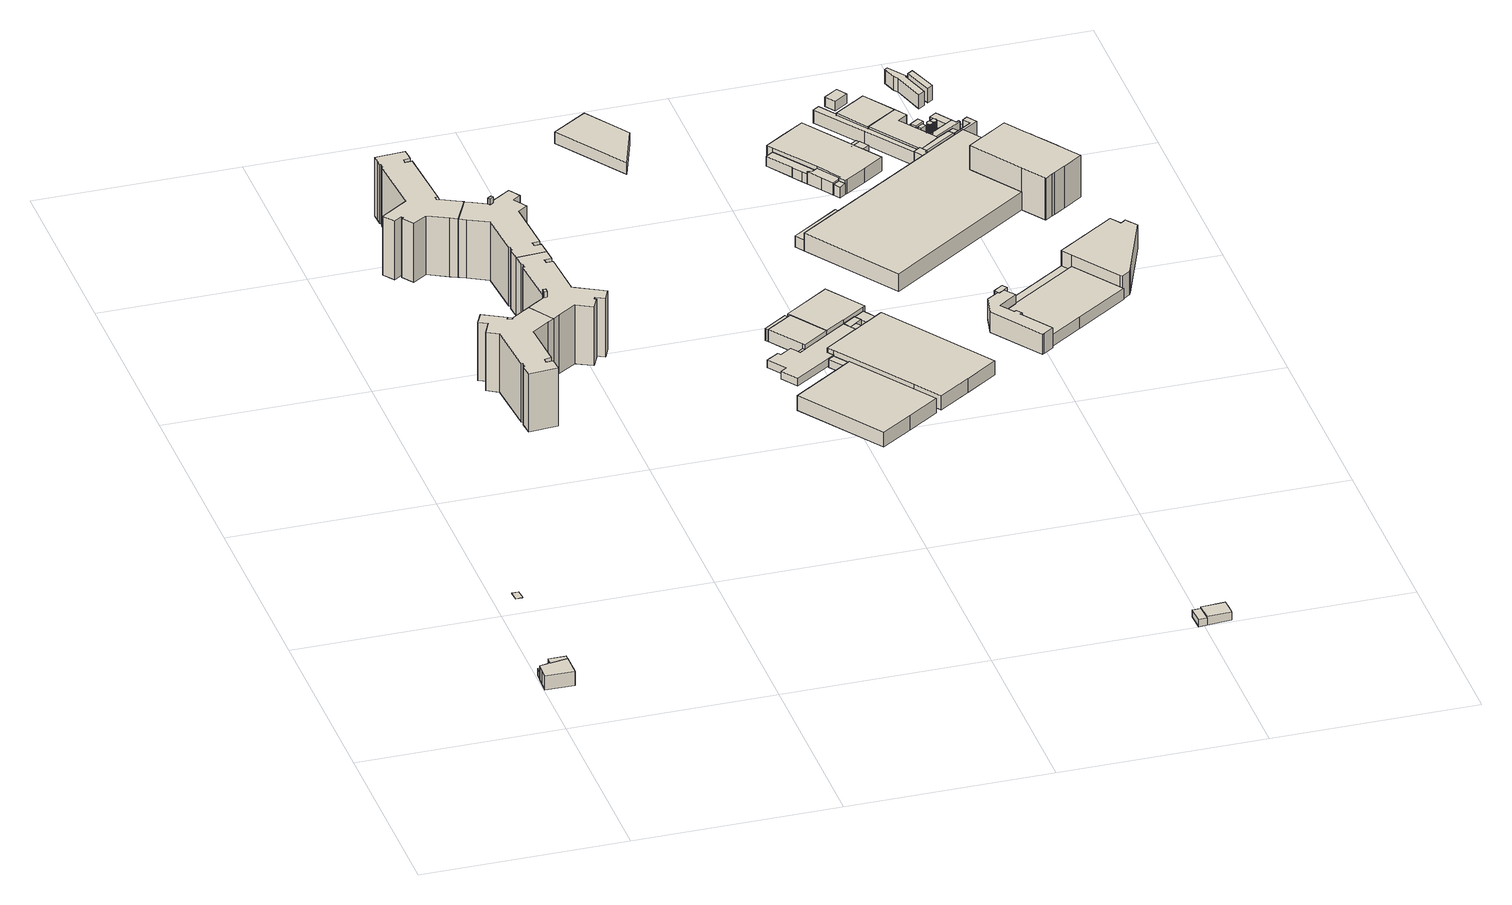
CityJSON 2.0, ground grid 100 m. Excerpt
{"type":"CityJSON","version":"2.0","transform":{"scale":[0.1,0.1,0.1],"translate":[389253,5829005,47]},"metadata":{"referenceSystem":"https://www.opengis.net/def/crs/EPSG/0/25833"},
"CityObjects":{
"building1":{"type":"Building","attributes":{"name":"Hort","Gemeindeschluessel":"11000012","function":"31001_3020"},"address":[{"country":"Germany","locality":"Berlin","thoroughfareNumber":"28 (3)","thoroughfareName":"Treuenbrietzener Straße"}],"children":["building1-1","building1-2","building1-3"]},
"building1-1":{"type":"BuildingPart","attributes":{"BezugspunktDach":"2200","measuredHeight":7.91,"storeysAboveGround":2},"parents":["building1"],"geometry":[{"type":"MultiSurface","lod":"1","boundaries":[[[0,1,2,3,4,5,6,7]],[[8,9,10,11,12,13,14,15]],[[8,15,7,6]],[[9,8,6,5]],[[16,17,18,19,10,9,5,4]],[[20,16,19,21,11,10,4,3]],[[12,11,3,2],[12,22,23,11]],[[24,22,12,2,1]],[[14,13,1,0]],[[15,14,0,7]],[[19,18,17,16]],[[21,19,16,20]],[[22,12,11,23]],[[25,13,12,22,24]]]}]},
"building1-2":{"type":"BuildingPart","attributes":{"BezugspunktDach":"2200","measuredHeight":7.23,"storeysAboveGround":2},"parents":["building1"],"geometry":[{"type":"MultiSurface","lod":"1","boundaries":[[[22,24,26,27,28,29,23]],[[30,31,32,33,13,12,11]],[[34,20,21,35,30,11,23,29]],[[36,34,29,28]],[[31,30,35,37]],[[32,31,28,27]],[[33,32,27,26]],[[13,33,26,24]],[[35,21,20,34]],[[37,35,34,36]],[[12,13,24,22,38]],[[12,22,23,11]]]}]},
"building1-3":{"type":"BuildingPart","attributes":{"BezugspunktDach":"2200","measuredHeight":3.72,"storeysAboveGround":2},"parents":["building1"],"geometry":[{"type":"MultiSurface","lod":"1","boundaries":[[[16,34,36,39,17]],[[40,37,35,19,18]],[[40,18,17,39]],[[37,40,39,36]],[[35,37,36,34]],[[21,20,16,19]],[[35,41,34,20,42,21]],[[18,19,16,17,43]]]}]},
"building2":{"type":"Building","attributes":{"Gemeindeschluessel":"11000012","BezugspunktDach":"2200","function":"51009_1611","measuredHeight":0.279,"storeysAboveGround":0},"address":[{"country":"Germany","locality":"Berlin"}],"geometry":[{"type":"Solid","lod":"1","boundaries":[[[[44,45,46,47]],[[48,49,50,51]],[[48,51,47,46]],[[49,48,46,45]],[[50,49,45,44]],[[51,50,44,47]]]]}]},
"building3":{"type":"Building","attributes":{"Gemeindeschluessel":"11000012","BezugspunktDach":"2200","function":"31001_1010","measuredHeight":30.81,"storeysAboveGround":11},"address":[{"country":"Germany","locality":"Berlin","thoroughfareNumber":"29","thoroughfareName":"Treuenbrietzener Straße"}],"geometry":[{"type":"Solid","lod":"1","boundaries":[[[[52,53,54,55,56,57,58,59,60,61,62,63,64,65,66,67,68,69,70,71,72,73,74,75]],[[76,77,78,79,80,81,82,83,84,85,86,87,88,89,90,91,92,93,94,95,96,97,98,99]],[[76,99,75,74]],[[77,76,74,73]],[[78,77,73,72]],[[79,78,72,71]],[[80,79,71,70]],[[81,80,70,69]],[[82,81,69,68]],[[83,82,68,67]],[[84,83,67,66]],[[85,84,66,65]],[[86,85,65,64]],[[87,86,64,63]],[[88,87,63,62]],[[89,88,62,61]],[[90,89,61,60]],[[91,90,60,59]],[[92,91,59,58]],[[93,92,58,57]],[[94,93,57,56]],[[95,94,56,55]],[[96,95,55,54]],[[97,96,54,53]],[[98,97,53,52]],[[99,98,52,75]]]]}]},
"building4":{"type":"Building","attributes":{"Gemeindeschluessel":"11000012","BezugspunktDach":"2200","function":"51009_1610","measuredHeight":30.64,"storeysAboveGround":0},"address":[{"country":"Germany","locality":"Berlin"}],"geometry":[{"type":"Solid","lod":"1","boundaries":[[[[71,70,73,72]],[[100,101,102,103]],[[100,103,72,73]],[[101,100,73,70]],[[102,101,70,71]],[[103,102,71,72]]]]}]},
"building5":{"type":"Building","attributes":{"Gemeindeschluessel":"11000012","BezugspunktDach":"2200","function":"51009_1610","measuredHeight":33.63,"storeysAboveGround":0},"address":[{"country":"Germany","locality":"Berlin"}],"geometry":[{"type":"Solid","lod":"1","boundaries":[[[[104,105,106,107]],[[108,109,110,111]],[[108,111,107,106]],[[109,108,106,105]],[[110,109,105,104]],[[111,110,104,107]]]]}]},
"building6":{"type":"Building","attributes":{"Gemeindeschluessel":"11000012","BezugspunktDach":"2200","function":"31001_1010","measuredHeight":31.05,"storeysAboveGround":11},"address":[{"country":"Germany","locality":"Berlin","thoroughfareNumber":"71","thoroughfareName":"Quickborner Straße"}],"geometry":[{"type":"Solid","lod":"1","boundaries":[[[[112,113,114,115,116,117,118,119,120,121,122,123,124,125,126,127,128,129,130,131,132,133,134,135,136,137,138,139]],[[140,141,142,143,144,145,146,147,148,149,150,151,152,153,154,155,156,157,158,159,160,161,162,163,164,165,166,167]],[[140,167,139,138]],[[141,140,138,137]],[[142,141,137,136]],[[143,142,136,135]],[[144,143,135,134]],[[145,144,134,133]],[[146,145,133,132]],[[147,146,132,131]],[[148,147,131,130]],[[149,148,130,129]],[[150,149,129,128]],[[151,150,128,127]],[[152,151,127,126]],[[153,152,126,125]],[[154,153,125,124]],[[155,154,124,123]],[[156,155,123,122]],[[157,156,122,121]],[[158,157,121,120]],[[159,158,120,119]],[[160,159,119,118]],[[161,160,118,117]],[[162,161,117,116]],[[163,162,116,115]],[[164,163,115,114]],[[165,164,114,113]],[[166,165,113,112]],[[167,166,112,139]]]]}]},
"building7":{"type":"Building","attributes":{"Gemeindeschluessel":"11000012","BezugspunktDach":"2200","function":"51009_1610","measuredHeight":31.04,"storeysAboveGround":0},"address":[{"country":"Germany","locality":"Berlin"}],"geometry":[{"type":"Solid","lod":"1","boundaries":[[[[123,122,125,124]],[[168,169,170,171]],[[168,171,124,125]],[[169,168,125,122]],[[170,169,122,123]],[[171,170,123,124]]]]}]},
"building8":{"type":"Building","attributes":{"Gemeindeschluessel":"11000012","BezugspunktDach":"2200","function":"31001_1010","measuredHeight":30.99,"storeysAboveGround":11},"address":[{"country":"Germany","locality":"Berlin","thoroughfareNumber":"31","thoroughfareName":"Treuenbrietzener Straße"}],"geometry":[{"type":"Solid","lod":"1","boundaries":[[[[67,172,173,174,175,176,177,178,179,180,181,182,183,184,185,186,187,188,189,190,191,192,193,194,195,68]],[[196,197,198,199,200,201,202,203,204,205,206,207,208,209,210,211,212,213,214,215,216,217,218,219,220,221]],[[196,221,68,195]],[[197,196,195,194]],[[198,197,194,193]],[[199,198,193,192]],[[200,199,192,191]],[[201,200,191,190]],[[202,201,190,189]],[[203,202,189,188]],[[204,203,188,187]],[[205,204,187,186]],[[206,205,186,185]],[[207,206,185,184]],[[208,207,184,183]],[[209,208,183,182]],[[210,209,182,181]],[[211,210,181,180]],[[212,211,180,179]],[[213,212,179,178]],[[214,213,178,177]],[[215,214,177,176]],[[216,215,176,175]],[[217,216,175,174]],[[218,217,174,173]],[[219,218,173,172]],[[220,219,172,67]],[[221,220,67,68]]]]}]},
"building9":{"type":"Building","attributes":{"Gemeindeschluessel":"11000012","BezugspunktDach":"2200","function":"31001_1010","measuredHeight":30.92,"storeysAboveGround":11},"address":[{"country":"Germany","locality":"Berlin","thoroughfareNumber":"69","thoroughfareName":"Quickborner Straße"}],"geometry":[{"type":"Solid","lod":"1","boundaries":[[[[222,223,224,225,226,227,186,185,228,229,230,231,232,233,234,235,236,237,238,239,240,241,242,243]],[[244,245,246,247,248,249,250,251,252,253,254,255,256,257,258,259,260,261,262,263,264,265,266,267]],[[244,267,243,242]],[[245,244,242,241]],[[246,245,241,240]],[[247,246,240,239]],[[248,247,239,238]],[[249,248,238,237]],[[250,249,237,236]],[[251,250,236,235]],[[252,251,235,234]],[[253,252,234,233]],[[254,253,233,232]],[[255,254,232,231]],[[256,255,231,230]],[[257,256,230,229]],[[258,257,229,228]],[[259,258,228,185]],[[260,259,185,186]],[[261,260,186,227]],[[262,261,227,226]],[[263,262,226,225]],[[264,263,225,224]],[[265,264,224,223]],[[266,265,223,222]],[[267,266,222,243]]]]}]},
"building10":{"type":"Building","attributes":{"Gemeindeschluessel":"11000012","BezugspunktDach":"2200","function":"51009_1610","measuredHeight":33.72,"storeysAboveGround":0},"address":[{"country":"Germany","locality":"Berlin"}],"geometry":[{"type":"Solid","lod":"1","boundaries":[[[[268,269,270,271]],[[272,273,274,275]],[[272,275,271,270]],[[273,272,270,269]],[[274,273,269,268]],[[275,274,268,271]]]]}]},
"building11":{"type":"Building","attributes":{"Gemeindeschluessel":"11000012","BezugspunktDach":"2200","function":"51009_1610","measuredHeight":3.94,"storeysAboveGround":0},"address":[{"country":"Germany","locality":"Berlin"}],"geometry":[{"type":"Solid","lod":"1","boundaries":[[[[276,277,278,279]],[[280,281,282,283]],[[280,283,279,278]],[[281,280,278,277]],[[282,281,277,276]],[[283,282,276,279]]]]}]},
"building12":{"type":"Building","attributes":{"Gemeindeschluessel":"11000012","function":"31001_3211"},"address":[{"country":"Germany","locality":"Berlin","thoroughfareNumber":"36 (4)","thoroughfareName":"Treuenbrietzener Straße"}],"children":["building12-1","building12-2"]},
"building12-1":{"type":"BuildingPart","attributes":{"BezugspunktDach":"2200","measuredHeight":10.36,"storeysAboveGround":1},"parents":["building12"],"geometry":[{"type":"MultiSurface","lod":"1","boundaries":[[[284,285,286,287,288,289,290]],[[291,292,293,294,295,296,297]],[[291,297,290,289]],[[292,291,289,288]],[[298,299,300,288,287]],[[294,293,287,286]],[[295,294,286,285]],[[296,295,285,284]],[[297,296,284,290]],[[293,292,300,299,298]]]}]},
"building12-2":{"type":"BuildingPart","attributes":{"BezugspunktDach":"2200","measuredHeight":4.3,"storeysAboveGround":1},"parents":["building12"],"geometry":[{"type":"Solid","lod":"1","boundaries":[[[[300,299,301,302,303]],[[304,305,293,292,306]],[[304,306,303,302]],[[305,304,302,301]],[[293,305,301,299]],[[306,292,300,303]],[[292,293,299,300]]]]}]},
"building13":{"type":"Building","attributes":{"Gemeindeschluessel":"11000012","BezugspunktDach":"2200","function":"31001_3210","measuredHeight":4.02,"storeysAboveGround":1},"address":[{"country":"Germany","locality":"Berlin","thoroughfareNumber":"36 (1)","thoroughfareName":"Treuenbrietzener Straße"}],"geometry":[{"type":"Solid","lod":"1","boundaries":[[[[307,308,309,310,311,312,313,314,277,276,279,315,316,317,318]],[[319,320,321,322,323,324,325,326,327,328,329,330,331,332,333]],[[319,333,318,317]],[[320,319,317,316]],[[321,320,316,315]],[[322,321,315,279]],[[323,322,279,276]],[[324,323,276,277]],[[325,324,277,314]],[[326,325,314,313]],[[327,326,313,312]],[[328,327,312,311]],[[329,328,311,310]],[[330,329,310,309]],[[331,330,309,308]],[[332,331,308,307]],[[333,332,307,318]]]]}]},
"building14":{"type":"Building","attributes":{"Gemeindeschluessel":"11000012","function":"31001_3211"},"address":[{"country":"Germany","locality":"Berlin","thoroughfareNumber":"36","thoroughfareName":"Treuenbrietzener Straße"}],"children":["building14-1","building14-2","building14-3","building14-4","building14-5","building14-6"]},
"building14-1":{"type":"BuildingPart","attributes":{"BezugspunktDach":"2200","measuredHeight":6.33,"storeysAboveGround":1},"parents":["building14"],"geometry":[{"type":"MultiSurface","lod":"1","boundaries":[[[334,335,336,337,338,339,340,341]],[[342,343,344,345,346,347,348,349]],[[342,349,341,340]],[[343,342,340,339]],[[344,343,339,338]],[[345,350,351,352,338,337],[345,353,354,350]],[[346,345,337,336]],[[347,346,336,335]],[[349,348,334,341]],[[353,345,350,354]],[[344,352,351,350]],[[355,348,347,335,334]]]}]},
"building14-2":{"type":"BuildingPart","attributes":{"BezugspunktDach":"2200","measuredHeight":4.2,"storeysAboveGround":1},"parents":["building14"],"geometry":[{"type":"Solid","lod":"1","boundaries":[[[[313,356,357,358]],[[359,360,361,362]],[[360,359,357,356]],[[361,360,356,313]],[[362,361,313,358]],[[359,362,358,357]]]]}]},
"building14-3":{"type":"BuildingPart","attributes":{"BezugspunktDach":"2200","measuredHeight":4.64,"storeysAboveGround":1},"parents":["building14"],"geometry":[{"type":"MultiSurface","lod":"1","boundaries":[[[363,364,365,354,353]],[[350,366,359,362,345]],[[366,367,351,354,365]],[[359,366,365,364]],[[358,357,359,364,363]],[[345,362,363,353]],[[350,345,353,354]],[[350,351,367,366]],[[362,359,357,358]]]}]},
"building14-4":{"type":"BuildingPart","attributes":{"BezugspunktDach":"2200","measuredHeight":6.32,"storeysAboveGround":1},"parents":["building14"],"geometry":[{"type":"Solid","lod":"1","boundaries":[[[[368,369,335,334,370,371]],[[372,348,347,373,374,375]],[[348,372,370,334]],[[373,347,335,369]],[[374,373,369,368]],[[375,374,368,371]],[[372,375,371,370]],[[347,348,334,335]]]]}]},
"building14-5":{"type":"BuildingPart","attributes":{"BezugspunktDach":"2200","measuredHeight":6.39,"storeysAboveGround":1},"parents":["building14"],"geometry":[{"type":"Solid","lod":"1","boundaries":[[[[371,370,376,377]],[[378,372,375,379]],[[378,379,377,376]],[[372,378,376,370]],[[379,375,371,377]],[[375,372,370,371]]]]}]},
"building14-6":{"type":"BuildingPart","attributes":{"BezugspunktDach":"2200","measuredHeight":4.2,"storeysAboveGround":1},"parents":["building14"],"geometry":[{"type":"MultiSurface","lod":"1","boundaries":[[[367,380,381,352,351]],[[344,382,383,366,350]],[[382,344,352,381]],[[383,382,381,380]],[[366,383,380,367]],[[344,384,350,351,352]],[[350,366,367,351]]]}]},
"building15":{"type":"Building","attributes":{"Gemeindeschluessel":"11000012","BezugspunktDach":"2200","function":"31001_2000","measuredHeight":5.98,"storeysAboveGround":1},"address":[{"country":"Germany","locality":"Berlin","thoroughfareNumber":"72","thoroughfareName":"Quickborner Straße"}],"geometry":[{"type":"Solid","lod":"1","boundaries":[[[[385,386,387,388]],[[389,390,391,392]],[[389,392,388,387]],[[390,389,387,386]],[[391,390,386,385]],[[392,391,385,388]]]]}]},
"building16":{"type":"Building","attributes":{"Gemeindeschluessel":"11000012","BezugspunktDach":"2200","function":"51009_1610","measuredHeight":3.88,"storeysAboveGround":0},"address":[{"country":"Germany","locality":"Berlin"}],"geometry":[{"type":"Solid","lod":"1","boundaries":[[[[393,394,395,396]],[[397,398,399,400]],[[397,400,396,395]],[[398,397,395,394]],[[399,398,394,393]],[[400,399,393,396]]]]}]},
"building17":{"type":"Building","attributes":{"Gemeindeschluessel":"11000012","BezugspunktDach":"2200","function":"31001_1310","measuredHeight":5.28,"storeysAboveGround":1},"address":[{"country":"Germany","locality":"Berlin","thoroughfareNumber":"45","thoroughfareName":"Quickborner Straße"}],"geometry":[{"type":"Solid","lod":"1","boundaries":[[[[401,402,403,404,405]],[[406,407,408,409,410]],[[406,410,405,404]],[[407,406,404,403]],[[408,407,403,402]],[[409,408,402,401]],[[410,409,401,405]]]]}]},
"building18":{"type":"Building","attributes":{"Gemeindeschluessel":"11000012","BezugspunktDach":"2200","function":"31001_3211","measuredHeight":9.47,"storeysAboveGround":1},"address":[{"country":"Germany","locality":"Berlin","thoroughfareNumber":"36 (2)","thoroughfareName":"Treuenbrietzener Straße"}],"geometry":[{"type":"Solid","lod":"1","boundaries":[[[[411,412,413,414,415,416,417,418,419,420,421,422]],[[423,424,425,426,427,428,429,430,431,432,433,434]],[[423,434,422,421]],[[424,423,421,420]],[[425,424,420,419]],[[426,425,419,418]],[[427,426,418,417]],[[428,427,417,416]],[[429,428,416,415]],[[430,429,415,414]],[[431,430,414,413]],[[432,431,413,412]],[[433,432,412,411]],[[434,433,411,422]]]]}]},
"building19":{"type":"Building","attributes":{"Gemeindeschluessel":"11000012","BezugspunktDach":"2200","function":"51009_1610","measuredHeight":5.94,"storeysAboveGround":0},"address":[{"country":"Germany","locality":"Berlin"}],"geometry":[{"type":"Solid","lod":"1","boundaries":[[[[435,436,437,438]],[[439,440,441,442]],[[439,442,438,437]],[[440,439,437,436]],[[441,440,436,435]],[[442,441,435,438]]]]}]},
"building20":{"type":"Building","attributes":{"Gemeindeschluessel":"11000012","function":"51009_1610"},"address":[{"country":"Germany","locality":"Berlin"}],"children":["building20-1","building20-2"]},
"building20-1":{"type":"BuildingPart","attributes":{"BezugspunktDach":"2200","measuredHeight":7.74,"storeysAboveGround":0},"parents":["building20"],"geometry":[{"type":"MultiSurface","lod":"1","boundaries":[[[443,444,445,446,447,448,449,450]],[[451,452,453,454,455,456,457,458]],[[451,458,450,449]],[[452,451,449,448]],[[453,452,448,447]],[[454,453,447,446]],[[455,454,446,445]],[[459,460,445,444]],[[457,456,444,443]],[[458,457,443,450]],[[456,461,455,460,459]]]}]},
"building20-2":{"type":"BuildingPart","attributes":{"BezugspunktDach":"2200","measuredHeight":5.79,"storeysAboveGround":0},"parents":["building20"],"geometry":[{"type":"Solid","lod":"1","boundaries":[[[[462,463,460,459]],[[455,464,465,456]],[[464,455,460,463]],[[465,464,463,462]],[[456,465,462,459]],[[455,456,459,460]]]]}]},
"building21":{"type":"Building","attributes":{"Gemeindeschluessel":"11000012","BezugspunktDach":"2200","function":"31001_2523","measuredHeight":10.6,"storeysAboveGround":1},"address":[{"country":"Germany","locality":"Berlin","thoroughfareNumber":"48 (2)","thoroughfareName":"Quickborner Straße"}],"geometry":[{"type":"Solid","lod":"1","boundaries":[[[[466,467,468,469,470,471]],[[472,473,474,475,476,477]],[[472,477,471,470]],[[473,472,470,469]],[[474,473,469,468]],[[475,474,468,467]],[[476,475,467,466]],[[477,476,466,471]]]]}]},
"building22":{"type":"Building","attributes":{"Gemeindeschluessel":"11000012","function":"31001_2054"},"address":[{"country":"Germany","locality":"Berlin","thoroughfareNumber":"66, 68","thoroughfareName":"Quickborner Straße"}],"children":["building22-1","building22-2","building22-3"]},
"building22-1":{"type":"BuildingPart","attributes":{"BezugspunktDach":"2200","measuredHeight":9.82,"storeysAboveGround":1},"parents":["building22"],"geometry":[{"type":"Solid","lod":"1","boundaries":[[[[478,479,480,481,482,483,484,485,486,487,488,489,490,491,492,493]],[[494,495,496,497,498,499,500,501,502,503,464,455,454,452,504,505]],[[494,505,493,492]],[[495,494,492,491]],[[496,495,491,490]],[[497,496,490,489]],[[498,497,489,488]],[[499,498,488,487]],[[500,499,487,486]],[[501,500,486,485]],[[502,501,485,484]],[[503,502,484,483]],[[464,503,483,482]],[[455,464,482,481]],[[454,455,481,480]],[[452,454,480,479]],[[504,452,479,478],[504,506,507,452]],[[505,504,478,493]],[[506,504,452,507]]]]}]},
"building22-2":{"type":"BuildingPart","attributes":{"BezugspunktDach":"2200","measuredHeight":5.09,"storeysAboveGround":1},"parents":["building22"],"geometry":[{"type":"Solid","lod":"1","boundaries":[[[[508,509,510,511,512,507,506,513]],[[504,452,451,458,514,515,516,517]],[[504,517,513,506]],[[451,452,507,512]],[[458,451,512,511]],[[514,458,511,510]],[[515,514,510,509]],[[516,515,509,508]],[[517,516,508,513]],[[504,506,507,452]]]]}]},
"building22-3":{"type":"BuildingPart","attributes":{"BezugspunktDach":"2200","measuredHeight":6.68,"storeysAboveGround":1},"parents":["building22"],"geometry":[{"type":"Solid","lod":"1","boundaries":[[[[518,519,520,521,522,523]],[[498,524,525,526,499,527]],[[498,527,523,522]],[[524,498,522,521]],[[525,524,521,520]],[[526,525,520,519]],[[499,526,519,518]],[[527,499,518,523]]]]}]},
"building23":{"type":"Building","attributes":{"Gemeindeschluessel":"11000012","BezugspunktDach":"2200","function":"51009_1610","measuredHeight":5.92,"storeysAboveGround":0},"address":[{"country":"Germany","locality":"Berlin"}],"geometry":[{"type":"Solid","lod":"1","boundaries":[[[[528,529,530,531]],[[532,533,534,535]],[[532,535,531,530]],[[533,532,530,529]],[[534,533,529,528]],[[535,534,528,531]]]]}]},
"building24":{"type":"Building","attributes":{"Gemeindeschluessel":"11000012","function":"31001_2111"},"address":[{"country":"Germany","locality":"Berlin","thoroughfareNumber":"1 (1)","thoroughfareName":"Zerpenschleuser Ring"}],"children":["building24-1","building24-2"]},
"building24-1":{"type":"BuildingPart","attributes":{"BezugspunktDach":"2200","measuredHeight":9.45,"storeysAboveGround":2},"parents":["building24"],"geometry":[{"type":"MultiSurface","lod":"1","boundaries":[[[536,537,538,539,540,541,542,543,544,545,546,547]],[[440,548,549,550,551,552,553,554,555,556,557,441]],[[440,441,547,546]],[[548,440,546,545]],[[549,548,545,544]],[[550,549,544,543]],[[551,550,543,542]],[[552,551,542,541]],[[553,552,541,540]],[[554,553,540,539]],[[555,554,539,558,559]],[[556,555,538,559,560,537]],[[557,556,537,536]],[[441,557,536,547]],[[559,558,539,538]],[[537,560,559,538]]]}]},
"building24-2":{"type":"BuildingPart","attributes":{"BezugspunktDach":"2200","measuredHeight":22.23,"storeysAboveGround":2},"parents":["building24"],"geometry":[{"type":"MultiSurface","lod":"1","boundaries":[[[561,562,563,564,565,566,567,568,569,570,571,572,573,574,575,576,577,578,579,580]],[[558,581,582,583,584,585,586,587,588,589,590,591,592,593,594,595,596,597,560,559]],[[598,539,538,559,580,579]],[[581,558,579,578]],[[582,581,578,577]],[[583,582,577,576]],[[584,583,576,575]],[[585,584,575,574]],[[586,585,574,573]],[[587,586,573,572]],[[588,587,572,571]],[[589,588,571,570]],[[590,589,570,569]],[[591,590,569,568]],[[592,591,568,567]],[[593,592,567,566]],[[594,593,566,565]],[[595,594,565,564]],[[596,595,564,563]],[[597,596,563,562]],[[537,560,597,562,561]],[[559,538,537,560,561,580]],[[558,559,538,539,598]],[[555,556,599,560,600]]]}]},
"building25":{"type":"Building","attributes":{"Gemeindeschluessel":"11000012","function":"31001_2111"},"address":[{"country":"Germany","locality":"Berlin","thoroughfareNumber":"48, 50","thoroughfareName":"Quickborner Straße"}],"children":["building25-1","building25-2","building25-3","building25-4"]},
"building25-1":{"type":"BuildingPart","attributes":{"BezugspunktDach":"2200","measuredHeight":10.78,"storeysAboveGround":3},"parents":["building25"],"geometry":[{"type":"MultiSurface","lod":"1","boundaries":[[[601,602,603,604,605,606,607,608,609,610,611,612,468,467,466,613,614]],[[615,616,617,618,619,620,621,622,623,624,625,626,627,628,629,630,631]],[[615,631,614,613]],[[616,615,613,466]],[[617,616,466,467]],[[618,617,467,468]],[[619,618,468,612]],[[632,633,612,611]],[[620,619,634,635,636]],[[637,638,611,610]],[[620,639,632,636,620,621]],[[622,621,640,621,622,641,637,610,609]],[[623,622,641,609,608],[622,623,642,641]],[[643,644,642,645,608,607]],[[646,644,607,606]],[[647,648,646,649,606,605]],[[650,648,605,604]],[[626,651,626,627]],[[628,627,604,603]],[[629,628,603,602]],[[630,629,602,601]],[[631,630,601,614]],[[636,635,634,633,632]],[[621,620,636,632,639,638,637]],[[637,641,622,621,640]],[[642,623,622,641]],[[624,623,645,642,644,643]],[[625,624,644,646]],[[626,625,649,646,648,647]],[[627,626,651,648,650]]]}]},
"building25-2":{"type":"BuildingPart","attributes":{"BezugspunktDach":"2200","measuredHeight":3.98,"storeysAboveGround":3},"parents":["building25"],"geometry":[{"type":"MultiSurface","lod":"1","boundaries":[[[632,652,653,633]],[[654,655,636,635]],[[654,635,633,653]],[[655,654,653,652]],[[636,655,656,652,632]],[[635,636,632,633]]]}]},
"building25-3":{"type":"BuildingPart","attributes":{"BezugspunktDach":"2200","measuredHeight":5.93,"storeysAboveGround":3},"parents":["building25"],"geometry":[{"type":"MultiSurface","lod":"1","boundaries":[[[642,644,646,648,650,657,658,659,660,661,638,637,641]],[[621,620,662,663,664,665,666,627,626,625,624,623,622]],[[632,636,620,638]],[[652,632,638,661]],[[662,620,636,655]],[[665,664,659,658]],[[666,665,658,657]],[[627,666,657,650]],[[621,622,667,641,637,668]],[[633,634,635,636,632]],[[621,637,638,620]],[[655,636,632,652]],[[663,662,669,661,660]],[[663,670,660,659,664]],[[626,627,650,648]],[[626,648,646,625]],[[624,625,646,644]],[[623,624,671,644,642]],[[622,623,642,641]]]}]},
"building25-4":{"type":"BuildingPart","attributes":{"BezugspunktDach":"2200","measuredHeight":12.34,"storeysAboveGround":3},"parents":["building25"],"geometry":[{"type":"MultiSurface","lod":"1","boundaries":[[[672,673,674,675,676,677,678,679,680,681,682,683]],[[684,685,686,687,688,689,690,691,692,693,694,695]],[[684,695,683,682]],[[685,684,682,681]],[[686,685,681,680]],[[687,686,680,679]],[[688,687,679,678]],[[689,688,678,677]],[[690,689,677,676]],[[691,690,676,675]],[[692,691,675,674]],[[660,659,674,673]],[[693,692,664,663]],[[694,693,673,672],[663,662,661,660]],[[695,694,655,654,653,652,672,683]],[[663,664,659,660]],[[661,662,663,660]],[[652,653,654,655]]]}]},
"building26":{"type":"Building","attributes":{"Gemeindeschluessel":"11000012","BezugspunktDach":"2200","function":"31001_2510","measuredHeight":5.07,"storeysAboveGround":1},"address":[{"country":"Germany","locality":"Berlin","thoroughfareNumber":"1 (8)","thoroughfareName":"Zerpenschleuser Ring"}],"geometry":[{"type":"Solid","lod":"1","boundaries":[[[[696,697,698,699]],[[700,701,702,703]],[[700,703,699,698]],[[701,700,698,697]],[[702,701,697,696]],[[703,702,696,699]]]]}]},
"building27":{"type":"Building","attributes":{"Gemeindeschluessel":"11000012","BezugspunktDach":"2200","function":"31001_2100","measuredHeight":7.59,"storeysAboveGround":1},"address":[{"country":"Germany","locality":"Berlin","thoroughfareNumber":"1 (7)","thoroughfareName":"Zerpenschleuser Ring"}],"geometry":[{"type":"Solid","lod":"1","boundaries":[[[[704,705,706,707,708]],[[709,710,711,712,713]],[[709,713,708,707]],[[710,709,707,706]],[[711,710,706,705]],[[712,711,705,704]],[[713,712,704,708]]]]}]},
"building28":{"type":"Building","attributes":{"Gemeindeschluessel":"11000012","function":"51009_1610"},"address":[{"country":"Germany","locality":"Berlin"}],"children":["building28-1","building28-2","building28-3","building28-4"]},
"building28-1":{"type":"BuildingPart","attributes":{"BezugspunktDach":"2200","measuredHeight":9.79,"storeysAboveGround":0},"parents":["building28"],"geometry":[{"type":"Solid","lod":"1","boundaries":[[[[714,715,716,717,718,719,720,721,722]],[[723,724,725,726,727,728,729,730,731]],[[723,731,722,721]],[[724,723,721,720]],[[725,724,720,719]],[[726,725,719,718]],[[727,726,718,717]],[[728,727,717,716]],[[730,729,715,714]],[[731,730,714,722]],[[729,728,716,715]]]]}]},
"building28-2":{"type":"BuildingPart","attributes":{"BezugspunktDach":"2200","measuredHeight":8.58,"storeysAboveGround":0},"parents":["building28"],"geometry":[{"type":"MultiSurface","lod":"1","boundaries":[[[732,733,734,735,736,737,738,739]],[[729,728,740,741,742,743,744,745]],[[729,745,739,738]],[[716,715,738,737]],[[740,728,737,736]],[[742,741,735,734]],[[743,742,734,733]],[[744,743,733,732]],[[745,744,732,739]],[[728,729,715,716]],[[740,736,735,741]]]}]},
"building28-3":{"type":"BuildingPart","attributes":{"BezugspunktDach":"2200","measuredHeight":8.58,"storeysAboveGround":0},"parents":["building28"],"geometry":[{"type":"MultiSurface","lod":"1","boundaries":[[[735,746,747,748,736]],[[749,750,751,741,740]],[[749,740,736,748]],[[750,749,748,747]],[[751,746,747,750,747,746]],[[741,751,746,735]],[[741,735,736,740]]]}]},
"building28-4":{"type":"BuildingPart","attributes":{"BezugspunktDach":"2200","measuredHeight":8.56,"storeysAboveGround":0},"parents":["building28"],"geometry":[{"type":"Solid","lod":"1","boundaries":[[[[746,752,753,754,747]],[[755,756,757,751,750]],[[755,750,747,754]],[[756,755,754,753]],[[757,756,753,752]],[[751,757,752,746]],[[751,746,747,750]]]]}]},
"building29":{"type":"Building","attributes":{"Gemeindeschluessel":"11000012","BezugspunktDach":"2200","function":"31001_2100","measuredHeight":7.71,"storeysAboveGround":1},"address":[{"country":"Germany","locality":"Berlin","thoroughfareNumber":"1 (6)","thoroughfareName":"Zerpenschleuser Ring"}],"geometry":[{"type":"Solid","lod":"1","boundaries":[[[[758,759,760,761,762,763,764,765,766]],[[711,767,768,769,770,771,772,773,712]],[[711,712,766,765]],[[767,711,765,764]],[[768,767,764,763]],[[769,768,763,762]],[[770,769,762,761]],[[771,770,761,760]],[[772,771,760,759]],[[773,772,759,758]],[[712,773,758,766]]]]}]},
"building30":{"type":"Building","attributes":{"Gemeindeschluessel":"11000012","BezugspunktDach":"2200","function":"31001_2000","measuredHeight":7.37,"storeysAboveGround":1},"address":[{"country":"Germany","locality":"Berlin","thoroughfareNumber":"1 (13)","thoroughfareName":"Zerpenschleuser Ring"}],"geometry":[{"type":"Solid","lod":"1","boundaries":[[[[774,775,776,777]],[[778,779,780,781]],[[778,781,777,776]],[[779,778,776,775]],[[780,779,775,774]],[[781,780,774,777]]]]}]},
"building31":{"type":"Building","attributes":{"Gemeindeschluessel":"11000012","BezugspunktDach":"2200","function":"31001_2000","measuredHeight":7.44,"storeysAboveGround":1},"address":[{"country":"Germany","locality":"Berlin","thoroughfareNumber":"1 (14)","thoroughfareName":"Zerpenschleuser Ring"}],"geometry":[{"type":"Solid","lod":"1","boundaries":[[[[782,783,784,785]],[[786,787,788,789]],[[786,789,785,784]],[[787,786,784,783]],[[788,787,783,782]],[[789,788,782,785]]]]}]},
"building32":{"type":"Building","attributes":{"Gemeindeschluessel":"11000012","BezugspunktDach":"2200","function":"31001_2142","measuredHeight":11.45,"storeysAboveGround":1},"address":[{"country":"Germany","locality":"Berlin","thoroughfareNumber":"1 (17)","thoroughfareName":"Zerpenschleuser Ring"}],"geometry":[{"type":"Solid","lod":"1","boundaries":[[[[790,791,792,793,794,795,796,797,798,799,800,801,802,803,804,805,806,807,808,809,810,811,812,813]],[[814,815,816,817,818,819,820,821,822,823,824,825,826,827,828,829,830,831,832,833,834,835,836,837]],[[814,837,813,812]],[[815,814,812,811]],[[816,815,811,810]],[[817,816,810,809]],[[818,817,809,808]],[[819,818,808,807]],[[820,819,807,806]],[[821,820,806,805]],[[822,821,805,804]],[[823,822,804,803]],[[824,823,803,802]],[[825,824,802,801]],[[826,825,801,800]],[[827,826,800,799]],[[828,827,799,798]],[[829,828,798,797]],[[830,829,797,796]],[[831,830,796,795]],[[832,831,795,794]],[[833,832,794,793]],[[834,833,793,792]],[[835,834,792,791]],[[836,835,791,790]],[[837,836,790,813]]]]}]},
"building33":{"type":"Building","attributes":{"Gemeindeschluessel":"11000012","BezugspunktDach":"2200","function":"31001_2142","measuredHeight":11.43,"storeysAboveGround":1},"address":[{"country":"Germany","locality":"Berlin","thoroughfareNumber":"1 (25)","thoroughfareName":"Zerpenschleuser Ring"}],"geometry":[{"type":"Solid","lod":"1","boundaries":[[[[838,839,840,841,842,843,844,845,846,847,848,849,850,851,852,853,854,855,856,857,858,859,860,861,862]],[[863,864,865,866,867,868,869,870,871,872,873,874,875,876,877,878,879,880,881,882,883,884,823,885,886]],[[863,886,862,861]],[[864,863,861,860]],[[865,864,860,859]],[[866,865,859,858]],[[867,866,858,857]],[[868,867,857,856]],[[869,868,856,855]],[[870,869,855,854]],[[871,870,854,853]],[[872,871,853,852]],[[873,872,852,851]],[[874,873,851,850]],[[875,874,850,849]],[[876,875,849,848]],[[877,876,848,847]],[[878,877,847,846]],[[879,878,846,845]],[[880,879,845,844]],[[881,880,844,843]],[[882,881,843,842]],[[883,882,842,841]],[[884,883,841,840]],[[823,884,840,839]],[[885,823,839,838]],[[886,885,838,862]]]]}]},
"building34":{"type":"Building","attributes":{"Gemeindeschluessel":"11000012","BezugspunktDach":"2200","function":"51009_1610","measuredHeight":7.5,"storeysAboveGround":0},"address":[{"country":"Germany","locality":"Berlin"}],"geometry":[{"type":"Solid","lod":"1","boundaries":[[[[887,888,889,890,891,892]],[[893,894,895,896,897,898]],[[893,898,892,891]],[[894,893,891,890]],[[895,894,890,889]],[[896,895,889,888]],[[897,896,888,887]],[[898,897,887,892]]]]}]},
"building35":{"type":"Building","attributes":{"Gemeindeschluessel":"11000012","BezugspunktDach":"2200","function":"31001_2111","measuredHeight":8.79,"storeysAboveGround":1},"address":[{"country":"Germany","locality":"Berlin","thoroughfareNumber":"1 (5)","thoroughfareName":"Zerpenschleuser Ring"}],"geometry":[{"type":"Solid","lod":"1","boundaries":[[[[899,900,901,902,903,904,905,906,907]],[[908,909,910,911,912,913,914,915,916]],[[908,916,907,906]],[[909,908,906,905]],[[910,909,905,904]],[[911,910,904,903]],[[912,911,903,902]],[[913,912,902,901]],[[914,913,901,900]],[[915,914,900,899]],[[916,915,899,907]]]]}]},
"building36":{"type":"Building","attributes":{"Gemeindeschluessel":"11000012","BezugspunktDach":"2200","function":"51009_1610","measuredHeight":7.29,"storeysAboveGround":0},"address":[{"country":"Germany","locality":"Berlin"}],"geometry":[{"type":"Solid","lod":"1","boundaries":[[[[917,918,919,920,921,922,923,924]],[[925,926,927,928,929,930,931,932]],[[925,932,924,923]],[[926,925,923,922]],[[927,926,922,921]],[[928,927,921,920]],[[929,928,920,919]],[[930,929,919,918]],[[931,930,918,917]],[[932,931,917,924]]]]}]},
"building37":{"type":"Building","attributes":{"Gemeindeschluessel":"11000012","BezugspunktDach":"2200","function":"31001_2111","measuredHeight":3.85,"storeysAboveGround":1},"address":[{"country":"Germany","locality":"Berlin","thoroughfareNumber":"1 (26)","thoroughfareName":"Zerpenschleuser Ring"}],"geometry":[{"type":"Solid","lod":"1","boundaries":[[[[933,934,935,936,937,938,939,940,941]],[[942,943,912,911,944,945,946,947,948]],[[942,948,941,940]],[[943,942,940,939]],[[912,943,939,938]],[[911,912,938,937]],[[944,911,937,936]],[[945,944,936,935]],[[946,945,935,934]],[[947,946,934,933]],[[948,947,933,941]]]]}]},
"building38":{"type":"Building","attributes":{"Gemeindeschluessel":"11000012","BezugspunktDach":"2200","function":"51009_1610","measuredHeight":7.75,"storeysAboveGround":0},"address":[{"country":"Germany","locality":"Berlin"}],"geometry":[{"type":"Solid","lod":"1","boundaries":[[[[949,950,951,952]],[[953,954,955,956]],[[953,956,952,951]],[[954,953,951,950]],[[955,954,950,949]],[[956,955,949,952]]]]}]}
},
"vertices":[
[143,334,79],[144,449,79],[58,435,79],[48,436,79],[46,433,79],[6,427,79],[4,383,79],[3,338,79],[4,383,5],[6,427,5],[46,433,5],[48,436,5],[58,435,5],[144,449,5],[143,334,5],[3,338,5],[46,433,43],[6,427,43],[6,427,6],[46,433,6],[48,436,43],[48,436,6],[58,435,77],[48,436,77],[144,449,77],[144,449,41],
[145,474,77],[60,476,77],[59,462,77],[58,447,77],[58,447,5],[59,462,5],[60,476,5],[145,474,5],[58,447,43],[58,447,6],[59,462,43],[59,462,6],[58,435,42],
[7,464,43],[7,464,6],[58,447,42],[48,436,35],[6,427,42],
[97,1103,15],[132,1105,15],[129,1156,15],[95,1154,15],[129,1156,13],[132,1105,13],[97,1103,13],[95,1154,13],
[513,2896,331],[481,2826,331],[536,2794,331],[555,2522,331],[562,2523,331],[564,2498,331],[558,2497,331],[562,2431,331],[705,2441,331],[701,2506,331],[666,2505,331],[665,2531,331],[700,2535,331],[687,2767,331],[776,2828,331],[808,2848,331],[727,2973,331],[696,2952,331],[634,2910,331],[628,2898,331],[607,2908,331],[613,2920,331],[502,2979,331],[471,2919,331],[502,2979,23],[613,2920,23],[607,2908,23],[628,2898,23],[634,2910,23],[696,2952,23],[727,2973,23],[808,2848,23],[776,2828,23],[687,2767,23],[700,2535,23],[665,2531,23],[666,2505,23],[701,2506,23],[705,2441,23],[562,2431,23],[558,2497,23],[564,2498,23],[562,2523,23],[555,2522,23],[536,2794,23],[481,2826,23],[513,2896,23],[471,2919,23],
[613,2920,25],[634,2910,25],[628,2898,25],[607,2908,25],
[819,3035,360],[833,3036,360],[832,3057,360],[818,3055,360],[832,3057,24],[833,3036,24],[819,3035,24],[818,3055,24],
[365,3850,332],[403,3876,332],[410,3867,332],[401,3861,332],[440,3804,332],[512,3853,332],[609,3803,332],[644,3786,332],[711,3919,332],[678,3936,332],[610,3970,332],[597,3969,332],[595,3992,332],[609,3992,332],[587,4316,332],[553,4314,332],[552,4338,332],[585,4339,332],[584,4368,332],[581,4404,332],[435,4396,332],[438,4357,332],[439,4328,332],[444,4328,332],[447,4306,332],[441,4305,332],[461,3998,332],[324,3905,332],[461,3998,21],[441,4305,21],[447,4306,21],[444,4328,21],[439,4328,21],[438,4357,21],[435,4396,21],[581,4404,21],[584,4368,21],[585,4339,21],[552,4338,21],[553,4314,21],[587,4316,21],[609,3992,21],[595,3992,21],[597,3969,21],[610,3970,21],[678,3936,21],[711,3919,21],[644,3786,21],[609,3803,21],[512,3853,21],[440,3804,21],[401,3861,21],[410,3867,21],[403,3876,21],[365,3850,21],[324,3905,21],
[609,3992,22],[610,3970,22],[597,3969,22],[595,3992,22],
[840,2870,331],[932,2931,331],[1011,2891,331],[1040,2953,331],[1030,2958,331],[1036,2969,331],[1082,2946,331],[1109,3006,331],[961,3083,331],[947,3317,331],[913,3316,331],[911,3338,331],[947,3341,331],[943,3405,331],[796,3395,331],[801,3332,331],[808,3331,331],[810,3308,331],[801,3307,331],[818,3055,331],[832,3057,331],[833,3036,331],[819,3035,331],[758,2994,331],[758,2994,21],[819,3035,21],[833,3036,21],[832,3057,21],[818,3055,21],[801,3307,21],[810,3308,21],[808,3331,21],[801,3332,21],[796,3395,21],[943,3405,21],[947,3341,21],[911,3338,21],[913,3316,21],[947,3317,21],[961,3083,21],[1109,3006,21],[1082,2946,21],[1036,2969,21],[1030,2958,21],[1040,2953,21],[1011,2891,21],[932,2931,21],[840,2870,21],[808,2848,21],[727,2973,21],
[677,3769,331],[773,3720,331],[790,3486,331],[797,3486,331],[799,3463,331],[792,3462,331],[938,3472,331],[903,3469,331],[902,3493,331],[938,3496,331],[921,3768,331],[970,3803,331],[928,3870,331],[967,3896,331],[931,3953,331],[826,3882,331],[833,3871,331],[816,3859,331],[807,3871,331],[744,3903,331],[711,3919,331],[644,3786,331],[711,3919,22],[744,3903,22],[807,3871,22],[816,3859,22],[833,3871,22],[826,3882,22],[931,3953,22],[967,3896,22],[928,3870,22],[970,3803,22],[921,3768,22],[938,3496,22],[902,3493,22],[903,3469,22],[938,3472,22],[943,3405,22],[796,3395,22],[792,3462,22],[799,3463,22],[797,3486,22],[790,3486,22],[773,3720,22],[677,3769,22],[644,3786,22],
[816,3859,362],[833,3871,362],[826,3882,362],[807,3871,362],[826,3882,25],[833,3871,25],[816,3859,25],[807,3871,25],
[1908,2657,68],[1936,2676,68],[1929,2686,68],[1901,2667,68],[1929,2686,29],[1936,2676,29],[1908,2657,29],[1901,2667,29],
[2055,1849,97],[2211,1954,97],[2366,2060,97],[2278,2188,97],[2083,2473,97],[1929,2368,97],[1774,2263,97],[1929,2368,20],[2083,2473,20],[2278,2188,20],[2366,2060,20],[2211,1954,20],[2055,1849,20],[1774,2263,20],[2278,2188,52],[2278,2188,63],[2083,2473,63],
[2306,2208,63],[2044,2590,63],[2016,2571,63],[2044,2590,20],[2306,2208,20],[2016,2571,20],
[1808,2547,68],[1778,2527,68],[1832,2447,68],[2016,2571,68],[2044,2590,68],[2024,2620,68],[2218,2752,68],[2164,2832,68],[1876,2703,68],[1819,2663,68],[1809,2678,68],[1747,2637,68],[1809,2678,28],[1819,2663,28],[1876,2703,28],[1901,2667,28],[1908,2657,28],[1936,2676,28],[2164,2832,28],[2218,2752,28],[2024,2620,28],[2044,2590,28],[2016,2571,28],[1832,2447,28],[1778,2527,28],[1808,2547,28],[1747,2637,28],
[1948,2939,90],[2066,2765,90],[2164,2832,90],[2165,2832,90],[2280,2910,90],[2290,2918,90],[2162,3106,90],[1938,2954,90],[2162,3106,26],[2290,2918,26],[2280,2910,26],[2165,2832,26],[2164,2832,26],[2066,2765,26],[1948,2939,26],[1938,2954,26],[2228,2875,26],[2228,2875,68],[2280,2910,68],[2165,2832,69],[2228,2875,69],[1948,2939,47],
[2252,2775,68],[2220,2821,68],[2187,2798,68],[2220,2821,26],[2252,2775,26],[2218,2752,26],[2187,2798,26],
[2187,2798,69],[2220,2821,69],[2250,2842,69],[2250,2842,26],[2250,2842,68],
[1929,2686,90],[1936,2676,90],[1932,2928,90],[1817,2851,90],[1932,2928,26],[1936,2676,26],[1929,2686,26],[1817,2851,26],
[1922,2943,90],[1807,2865,90],[1922,2943,26],[1807,2865,26],
[2282,2795,68],[2333,2831,68],[2333,2831,26],[2282,2795,26],[2254,2893,26],
[1623,4407,81],[1712,4648,81],[1565,4868,81],[1390,4753,81],[1565,4868,21],[1712,4648,21],[1623,4407,21],[1390,4753,21],
[2975,3,39],[3015,5,39],[3011,92,39],[2971,90,39],[3011,92,1],[3015,5,1],[2975,3,1],[2971,90,1],
[3015,5,47],[3133,11,47],[3131,54,47],[3129,98,47],[3011,92,47],[3129,98,3],[3131,54,3],[3133,11,3],[3015,5,3],[3011,92,3],
[2044,2590,93],[2306,2208,93],[2395,2079,93],[2554,2187,93],[2712,2295,93],[2344,2838,93],[2333,2831,93],[2282,2795,93],[2252,2775,93],[2218,2752,93],[2184,2729,93],[2024,2620,93],[2184,2729,19],[2218,2752,19],[2252,2775,19],[2282,2795,19],[2333,2831,19],[2344,2838,19],[2712,2295,19],[2554,2187,19],[2395,2079,19],[2306,2208,19],[2044,2590,19],[2024,2620,19],
[2199,3553,78],[2438,3715,78],[2408,3759,78],[2169,3598,78],[2408,3759,19],[2438,3715,19],[2199,3553,19],[2169,3598,19],
[2430,4041,74],[2467,3985,74],[2498,4005,74],[2508,4012,74],[2471,4068,74],[2433,4124,74],[2407,4107,74],[2382,4112,74],[2407,4107,9],[2433,4124,9],[2471,4068,9],[2508,4012,9],[2498,4005,9],[2467,3985,9],[2430,4041,9],[2382,4112,9],[2467,3985,67],[2498,4005,67],[2468,3985,9],
[2490,3951,67],[2519,3974,67],[2519,3974,9],[2490,3951,9],
[2882,2798,126],[2885,2792,126],[2913,2811,126],[2932,2824,126],[2915,2849,126],[2869,2817,126],[2915,2849,20],[2932,2824,20],[2913,2811,20],[2885,2792,20],[2882,2798,20],[2869,2817,20],
[2289,4336,83],[2433,4124,83],[2508,4012,83],[2498,4005,83],[2519,3974,83],[2530,3981,83],[2531,3979,83],[2633,4048,83],[2735,4117,83],[2667,4218,83],[2637,4262,83],[2628,4275,83],[2625,4280,83],[2475,4502,83],[2373,4433,83],[2270,4364,83],[2373,4433,9],[2475,4502,9],[2625,4280,9],[2628,4275,9],[2637,4262,9],[2667,4218,9],[2735,4117,9],[2633,4048,9],[2531,3979,9],[2530,3981,9],[2289,4336,9],[2270,4364,9],[2289,4336,60],[2433,4124,60],
[2335,4184,60],[2333,4182,60],[2366,4135,60],[2382,4112,60],[2407,4107,60],[2250,4310,60],[2366,4135,9],[2333,4182,9],[2335,4184,9],[2250,4310,9],
[2667,4218,70],[2715,4251,70],[2700,4273,70],[2685,4295,70],[2637,4262,70],[2623,4221,70],[2685,4295,9],[2700,4273,9],[2715,4251,9],[2623,4221,9],
[2637,4262,66],[2685,4295,66],[2673,4313,66],[2625,4280,66],[2673,4313,10],[2685,4295,10],[2637,4262,10],[2625,4280,10],
[2504,3098,114],[3236,3602,114],[3067,3853,114],[3272,3993,114],[3241,4039,114],[3209,4085,114],[3138,4189,114],[3101,4164,114],[2939,4055,114],[2914,4037,114],[2438,3715,114],[2199,3553,114],[2914,4037,19],[2939,4055,19],[3101,4164,19],[3138,4189,19],[3209,4085,19],[3241,4039,19],[3272,3993,19],[3067,3853,19],[3236,3602,19],[2504,3098,19],[3272,3993,20],[3067,3853,20],[3236,3602,20],
[3236,3602,242],[3313,3489,242],[3315,3486,242],[3353,3512,242],[3366,3522,242],[3426,3563,242],[3521,3628,242],[3468,3706,242],[3450,3732,242],[3446,3738,242],[3443,3743,242],[3424,3770,242],[3412,3788,242],[3409,3792,242],[3379,3836,242],[3375,3842,242],[3358,3867,242],[3344,3887,242],[3272,3993,242],[3067,3853,242],[3344,3887,20],[3358,3867,20],[3375,3842,20],[3379,3836,20],[3409,3792,20],[3412,3788,20],[3424,3770,20],[3443,3743,20],[3446,3738,20],[3450,3732,20],[3468,3706,20],[3521,3628,20],[3426,3563,20],[3366,3522,20],[3353,3512,20],[3315,3486,20],[3313,3489,20],[3272,3993,92],[3236,3602,28],[3066,3853,20],
[2969,2396,126],[2978,2402,126],[3028,2436,126],[3022,2446,126],[2922,2592,126],[2933,2599,126],[2914,2627,126],[2903,2620,126],[2855,2690,126],[2951,2755,126],[2949,2758,126],[2915,2806,126],[2818,2756,126],[2797,2647,126],[2818,2756,19],[2882,2798,19],[2885,2792,19],[2913,2811,19],[2915,2806,19],[2949,2758,19],[2951,2755,19],[2855,2690,19],[2903,2620,19],[2914,2627,19],[2933,2599,19],[2922,2592,19],[3022,2446,19],[3028,2436,19],[2978,2402,19],[2969,2396,19],[2797,2647,19],[2949,2758,59],[2915,2806,59],[2915,2806,44],[2915,2806,20],[2949,2758,20],[2951,2755,79],[2949,2758,79],[2949,2758,69],[2951,2755,43],[2855,2690,79],[2903,2620,79],[2914,2627,37],[2914,2627,79],[2903,2620,50],[2933,2599,79],[2922,2592,56],[2922,2592,79],[2933,2599,49],[3022,2446,79],[2922,2592,28],
[3283,2985,59],[3250,3034,59],[3250,3034,20],[3283,2985,20],[3283,2985,32],
[3192,2561,79],[3453,2738,79],[3449,2744,79],[3442,2753,79],[3283,2985,79],[3283,2985,19],[3442,2753,19],[3449,2744,19],[3453,2738,19],[3192,2561,19],[2855,2690,37],[2951,2755,68],[3283,2985,34],[3442,2753,49],[2914,2627,64],
[3283,2985,141],[3442,2753,141],[3449,2744,141],[3492,2773,141],[3499,2791,141],[3641,3140,141],[3620,3171,141],[3619,3170,141],[3600,3197,141],[3574,3178,141],[3539,3231,141],[3250,3034,141],[3539,3231,18],[3574,3178,18],[3600,3197,18],[3619,3170,18],[3620,3171,18],[3641,3140,18],[3499,2791,18],[3492,2773,18],[3449,2744,18],[3442,2753,18],[3283,2985,18],[3250,3034,18],
[2678,4649,71],[2746,4695,71],[2714,4748,71],[2645,4701,71],[2714,4748,21],[2746,4695,21],[2678,4649,21],[2645,4701,21],
[2746,4362,96],[2901,4468,96],[2799,4621,96],[2646,4518,96],[2642,4515,96],[2646,4518,20],[2799,4621,20],[2901,4468,20],[2746,4362,20],[2642,4515,20],
[2723,4343,87],[2890,4099,87],[2913,4115,87],[2748,4359,87],[2746,4362,87],[2642,4515,87],[2646,4518,87],[2586,4606,87],[2556,4586,87],[2586,4606,17],[2646,4518,17],[2642,4515,17],[2746,4362,17],[2748,4359,17],[2913,4115,17],[2890,4099,17],[2723,4343,17],[2556,4586,17],
[2914,4037,103],[2939,4055,103],[2925,4074,103],[2935,4081,103],[2920,4105,103],[2913,4115,103],[2890,4099,103],[2879,4092,103],[2920,4105,17],[2935,4081,17],[2925,4074,17],[2939,4055,17],[2914,4037,17],[2879,4092,17],
[3094,4189,103],[3076,4211,103],[3024,4178,103],[3024,4178,17],[3076,4211,17],[3094,4189,17],
[3100,4182,103],[3124,4198,103],[3103,4228,103],[3103,4228,17],[3124,4198,17],[3100,4182,17],
[2913,4115,97],[2920,4105,97],[3024,4178,97],[3013,4195,97],[2992,4225,97],[2890,4375,97],[2940,4409,97],[2901,4468,97],[2746,4362,97],[2940,4409,20],[2890,4375,20],[2992,4225,20],[3013,4195,20],[3024,4178,20],[2920,4105,20],[2913,4115,20],
[2954,4308,94],[2997,4339,94],[2979,4364,94],[2935,4334,94],[2979,4364,20],[2997,4339,20],[2954,4308,20],[2935,4334,20],
[2970,4282,94],[2999,4302,94],[2986,4320,94],[2958,4299,94],[2986,4320,19],[2999,4302,19],[2970,4282,19],[2958,4299,19],
[2988,4249,135],[2990,4246,135],[2992,4243,135],[2995,4241,135],[2999,4240,135],[3002,4240,135],[3006,4241,135],[3009,4242,135],[3012,4245,135],[3014,4248,135],[3015,4251,135],[3015,4255,135],[3015,4259,135],[3013,4262,135],[3010,4265,135],[3007,4267,135],[3004,4268,135],[3000,4268,135],[2997,4267,135],[2994,4266,135],[2991,4263,135],[2989,4260,135],[2988,4257,135],[2987,4253,135],[2988,4257,20],[2989,4260,20],[2991,4263,20],[2994,4266,20],[2997,4267,20],[3000,4268,20],[3004,4268,20],[3007,4267,20],[3010,4265,20],[3013,4262,20],[3015,4259,20],[3015,4255,20],[3015,4251,20],[3014,4248,20],[3012,4245,20],[3009,4242,20],[3006,4241,20],[3002,4240,20],[2999,4240,20],[2995,4241,20],[2992,4243,20],[2990,4246,20],[2988,4249,20],[2987,4253,20],
[3011,4266,134],[3013,4262,134],[3013,4261,134],[3014,4261,134],[3016,4258,134],[3020,4256,134],[3023,4255,134],[3027,4256,134],[3030,4257,134],[3033,4258,134],[3036,4261,134],[3038,4264,134],[3039,4268,134],[3039,4271,134],[3038,4275,134],[3036,4278,134],[3033,4281,134],[3030,4282,134],[3026,4283,134],[3023,4283,134],[3019,4282,134],[3016,4280,134],[3013,4277,134],[3011,4274,134],[3011,4270,134],[3011,4274,20],[3013,4277,20],[3016,4280,20],[3019,4282,20],[3023,4283,20],[3026,4283,20],[3030,4282,20],[3033,4281,20],[3036,4278,20],[3038,4275,20],[3039,4271,20],[3039,4268,20],[3038,4264,20],[3036,4261,20],[3033,4258,20],[3030,4257,20],[3027,4256,20],[3023,4255,20],[3020,4256,20],[3016,4258,20],[3014,4261,20],[3013,4261,20],[3011,4266,20],[3011,4270,20],
[3013,4195,94],[3155,4290,94],[3151,4297,94],[3137,4289,94],[3122,4312,94],[2992,4225,94],[3122,4312,19],[3137,4289,19],[3151,4297,19],[3155,4290,19],[3013,4195,19],[2992,4225,19],
[3101,4164,108],[3138,4189,108],[3221,4245,108],[3188,4294,108],[3164,4276,108],[3188,4241,108],[3124,4198,108],[3100,4182,108],[3092,4176,108],[3100,4182,20],[3124,4198,20],[3188,4241,20],[3164,4276,20],[3188,4294,20],[3221,4245,20],[3138,4189,20],[3101,4164,20],[3092,4176,20],
[2982,4744,92],[2996,4724,92],[3044,4561,92],[3076,4582,92],[3031,4732,92],[3037,4735,92],[2975,4825,92],[2961,4813,92],[2975,4825,19],[3037,4735,19],[3031,4732,19],[3076,4582,19],[3044,4561,19],[2996,4724,19],[2982,4744,19],[2961,4813,19],
[3122,4312,59],[3137,4289,59],[3151,4297,59],[3155,4290,59],[3164,4276,59],[3188,4294,59],[3153,4345,59],[3087,4443,59],[3051,4419,59],[3087,4443,20],[3153,4345,20],[3155,4290,20],[3151,4297,20],[3137,4289,20],[3122,4312,20],[3051,4419,20],
[3097,4597,97],[3124,4615,97],[3074,4760,97],[3047,4742,97],[3074,4760,19],[3124,4615,19],[3097,4597,19],[3047,4742,19]
]}
